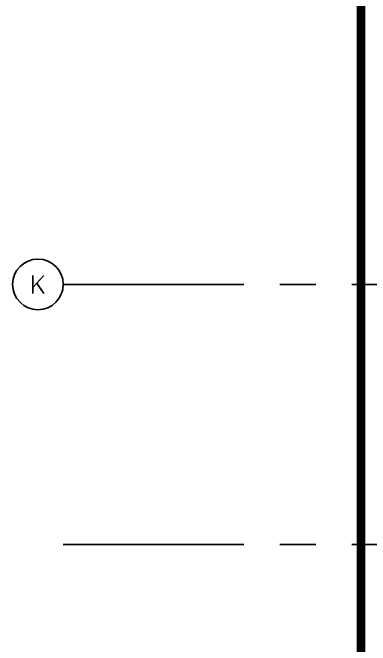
# Model space of a CAD drawing. Extents: x 417877.3 to 417955.8, y 43396.6 to 43486.9.
# Drawn here: x 417877.34 to 417882.29, y 43454.98 to 43463.74 of the extents above; entities that cross this region are included whole.
import ezdxf
from ezdxf.enums import TextEntityAlignment as Align

# ---------------------------------------------------------------- set-up
doc = ezdxf.new("R2010")
doc.units = 0
doc.header["$MEASUREMENT"] = 0
doc.linetypes.add('CENTER2', pattern=[1.125, 0.75, -0.125, 0.125, -0.125])
doc.linetypes.add('CENTERX2', pattern=[4, 2.5, -0.5, 0.5, -0.5])
for name, color, linetype in [('AX-CR', 7, 'CONTINUOUS'), ('AX-TXT', 2, 'CONTINUOUS'), ('AXES', 11, 'CENTERX2'), ('ELEV', 2, 'CONTINUOUS')]:
    doc.layers.add(name, color=color, linetype=linetype)
doc.styles.add('ROMANS', font='ROMANS.shx', dxfattribs={"width": 0.6})

# ---------------------------------------------------------------- blocks, each defined once
blk = doc.blocks.new('AXR')
at = {"layer": 'AX-CR'}
blk.add_circle((350, 0), 350, dxfattribs=at)
at = {"layer": 'AX-TXT', "style": 'ROMANS'}
blk.add_attdef('AX', text='', height=250, dxfattribs=at).set_placement((350, 0), align=Align.MIDDLE)

msp = doc.modelspace()

# ---------------------------------------------------------------- linework, layer by layer
at = {"layer": 'AXES'}
for p, q in [((417878.0386, 43459.9794), (417885.288, 43459.9794)), ((417878.0386, 43456.3794), (417885.288, 43456.3794))]:
    msp.add_line(p, q, dxfattribs=at)
at = {"layer": 'ELEV', "linetype": 'CENTER2', "const_width": 0.12}
msp.add_lwpolyline([(417882.1635, 43409.8185), (417882.1635, 43479.7794)], dxfattribs=at)

# ---------------------------------------------------------------- block references
at = {"layer": 'AXES', "xscale": 0.0009999871253967285, "yscale": 0.001000002026557922, "zscale": 0.001}
msp.add_blockref('AXR', (417877.3386, 43459.9794), dxfattribs=at).add_auto_attribs({'AX': 'K'})

doc.saveas('drawing.dxf')
